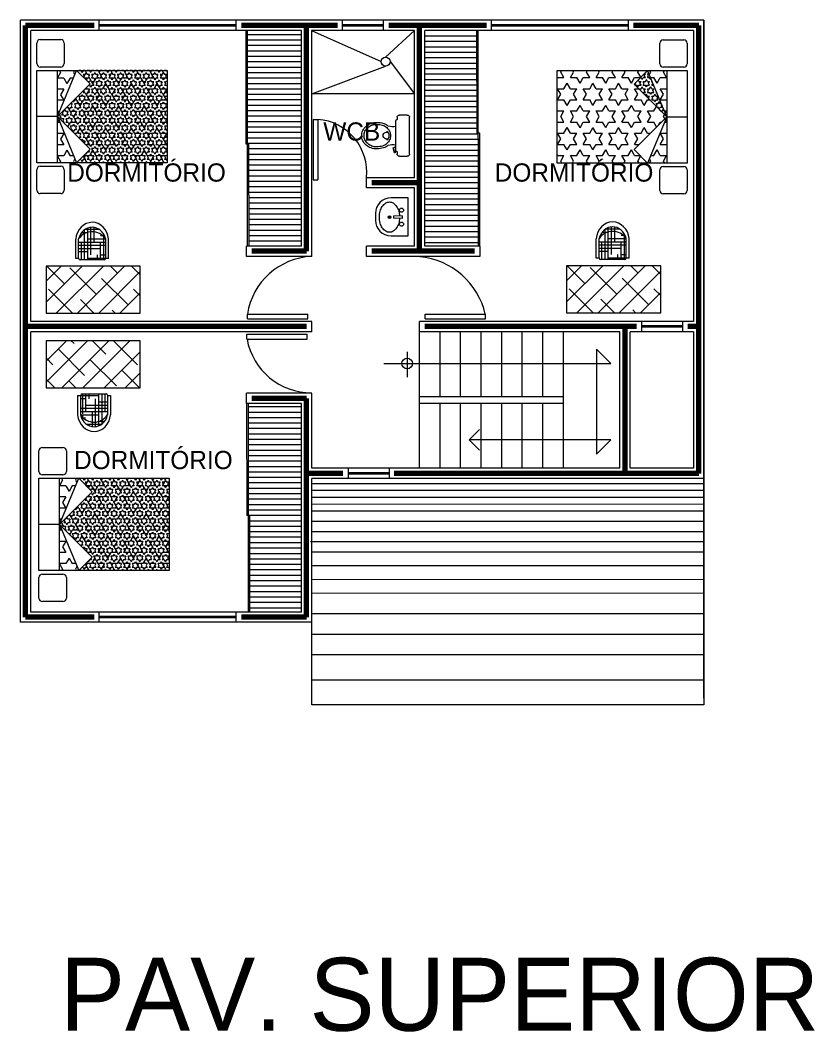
# Model space of a CAD drawing. Header units: millimetres. Extents: x 180.2 to 212.9, y 178.4 to 260.3.
# Drawn here: x 194.99 to 205.88, y 192.98 to 206.85 of the extents above; entities that cross this region are included whole.
import ezdxf

# ---------------------------------------------------------------- set-up
doc = ezdxf.new("R2010")
doc.units = ezdxf.units.MM
for name, color, linetype, lineweight in [('desniveles', 234, 'Continuous', 18), ('ejes', 2, 'Continuous', 100), ('muebles', 6, 'Continuous', 15), ('muros', 1, 'Continuous', 18), ('pisos', 42, 'Continuous', 5), ('puertas', 5, 'Continuous', 15), ('puertas y ventanas', 177, 'Continuous', 15), ('ventanas', 4, 'Continuous', 15)]:
    doc.layers.add(name, color=color, linetype=linetype, lineweight=lineweight)

# ---------------------------------------------------------------- blocks, each defined once
blk = doc.blocks.new('A$C1EAA5CD8')
at = {"layer": 'muebles'}
for p, q in [((0.05, 2.25), (0.35, 2.25)), ((0, 1.9), (0, 2.2)), ((0.4, 2.2), (0.4, 1.9)), ((0, 0.45), (0, 1.8)), ((0, 1.8), (1.9, 1.8)), ((0.35, 1.85), (0.05, 1.85)), ((0.3, 1.125), (0.58, 1.8)), ((0.3, 0.45), (0.3, 1.8)), ((0.58, 1.8), (0.777, 1.602)), ((1.9, 1.8), (1.9, 0.45)), ((0.3, 1.125), (0.777, 1.602)), ((0.3, 1.125), (0, 1.125)), ((0.3, 1.125), (0.58, 0.45)), ((0.3, 1.125), (0.777, 0.648)), ((0.58, 0.45), (0.777, 0.648)), ((1.9, 0.45), (0, 0.45)), ((0, 0.05), (0, 0.35)), ((0.05, 0.4), (0.35, 0.4)), ((0.4, 0.35), (0.4, 0.05)), ((0.35, 0), (0.05, 0))]:
    blk.add_line(p, q, dxfattribs=at)
for centre, start, end in [((0.05, 2.2), 90, 180), ((0.35, 2.2), 0, 90), ((0.05, 1.9), 180, 270), ((0.35, 1.9), 270, 0), ((0.05, 0.35), 90, 180), ((0.35, 0.35), 0, 90), ((0.05, 0.05), 180, 270), ((0.35, 0.05), 270, 0)]:
    blk.add_arc(centre, 0.05, start, end, dxfattribs=at)

msp = doc.modelspace()

# ---------------------------------------------------------------- hatches: boundary and pattern name
at = {"layer": 'muebles'}
h = msp.add_hatch(dxfattribs=at)
h.set_pattern_fill('LINE', color=256, scale=0.023463, angle=180, style=0)
h.set_pattern_definition([(180, (335.78956, 406.292795), (-9e-18, -0.074493437), [])])
h.paths.add_polyline_path([(198.123, 203.746), (198.839, 203.746), (198.838, 206.702), (198.103, 206.702), (198.104, 205.153), (198.122, 205.153)])
h = msp.add_hatch(dxfattribs=at)
h.set_pattern_fill('LINE', color=256, scale=0.023463, style=0)
h.set_pattern_definition([(0, (63.58348, 4.1575), (0, 0.074493437), [])])
h.paths.add_polyline_path([(201.25, 206.705), (200.534, 206.705), (200.535, 203.748), (201.27, 203.748), (201.269, 205.297), (201.251, 205.297)])
at = {"layer": 'muebles', "linetype": 'Continuous'}
h = msp.add_hatch(dxfattribs=at)
h.set_pattern_fill('STARS', color=256, scale=0.234625, angle=180, style=0)
h.set_pattern_definition([(180, (245.03678, 379.9336), (-6e-18, -0.050797803), [0.029328125, -0.029328125]), (240, (245.03678, 379.9336), (0.043992188, -0.025398901), [0.029328125, -0.029328125]), (300, (245.022116, 379.9082), (0.043992188, 0.025398901), [0.029328125, -0.029328125])])
h.paths.add_polyline_path([(197.004, 206.157), (195.765, 206.157), (195.951, 205.971), (195.503, 205.523), (195.951, 205.076), (195.765, 204.89), (197.004, 204.89)])
h = msp.add_hatch(dxfattribs=at)
h.set_pattern_fill('STARS', color=256, scale=0.703875, angle=180, style=0)
h.set_pattern_definition([(180, (245.03678, 379.9336), (-2e-17, -0.15239341), [0.08798437, -0.08798437]), (240, (245.03678, 379.9336), (0.13197656, -0.0761967), [0.08798437, -0.08798437]), (300, (244.99279, 379.8574), (0.13197656, 0.0761967), [0.08798437, -0.08798437])])
h.paths.add_polyline_path([(195.765, 206.157), (195.951, 205.971), (195.503, 205.523), (195.951, 205.076), (195.765, 204.89), (197.004, 204.89), (197.004, 206.157)])
h.paths.add_polyline_path([(195.503, 205.523), (195.503, 204.89), (195.765, 204.89)], flags=16)
h.paths.add_polyline_path([(195.503, 205.523), (195.765, 206.157), (195.503, 206.157)])
h = msp.add_hatch(dxfattribs=at)
h.set_pattern_fill('STARS', color=256, scale=0.703875, style=0)
h.set_pattern_definition([(0, (154.31512, 31.1107), (0, 0.15239341), [0.08798437, -0.08798437]), (60, (154.31512, 31.1107), (-0.13197656, 0.0761967), [0.08798437, -0.08798437]), (120, (154.35911, 31.1869), (-0.13197656, -0.0761967), [0.08798437, -0.08798437])])
h.paths.add_polyline_path([(203.587, 204.887), (203.401, 205.073), (203.849, 205.521), (203.401, 205.969), (203.587, 206.154), (202.347, 206.154), (202.347, 204.887)])
h.paths.add_polyline_path([(203.849, 205.521), (203.849, 206.154), (203.587, 206.154)], flags=16)
h.paths.add_polyline_path([(203.849, 205.521), (203.587, 204.887), (203.849, 204.887)], flags=16)
h = msp.add_hatch(dxfattribs=at)
h.set_pattern_fill('STARS', color=256, scale=0.234625, style=0)
h.set_pattern_definition([(0, (154.31512, 31.1107), (0, 0.050797803), [0.029328125, -0.029328125]), (60, (154.31512, 31.1107), (-0.043992188, 0.025398901), [0.029328125, -0.029328125]), (120, (154.329783, 31.1361), (-0.043992188, -0.025398901), [0.029328125, -0.029328125])])
h.paths.add_polyline_path([(203.587, 206.154), (203.401, 205.969), (203.849, 205.521)])
at = {"layer": 'muebles'}
h = msp.add_hatch(dxfattribs=at)
h.set_pattern_fill('HOUND', color=256, scale=0.703875, style=0)
h.set_pattern_definition([(0, (146.82335, 31.35537), (0.17596875, 0.043992187), [0.703875, -0.3519375]), (90, (146.82335, 31.35537), (-0.043992188, -0.17596875), [0.703875, -0.3519375])])
edge = h.paths.add_edge_path()
edge.add_ellipse((195.978, 203.668), major_axis=(0, -0.278), ratio=0.875, start_angle=130.0756, end_angle=229.9244)
edge.add_line((195.792, 203.847), (195.792, 203.585))
edge.add_ellipse((195.815, 203.585), major_axis=(0, -0.0258), ratio=0.875, start_angle=270, end_angle=360)
edge.add_line((195.815, 203.559), (196.142, 203.559))
edge.add_ellipse((196.142, 203.585), major_axis=(0, -0.0258), ratio=0.875, start_angle=0, end_angle=90)
edge.add_line((196.164, 203.585), (196.164, 203.847))
edge = h.paths.add_edge_path()
edge.add_ellipse((195.978, 203.668), major_axis=(0, -0.278), ratio=0.875, start_angle=130.0756, end_angle=229.9244, ccw=False)
edge.add_ellipse((195.978, 203.789), major_axis=(0, -0.22), ratio=0.875, start_angle=105.249, end_angle=254.751)
h = msp.add_hatch(dxfattribs=at)
h.set_pattern_fill('HOUND', color=256, scale=0.703875, style=0)
h.set_pattern_definition([(0, (153.95435, 31.360098), (0.17596875, 0.043992187), [0.703875, -0.3519375]), (90, (153.95435, 31.360098), (-0.043992188, -0.17596875), [0.703875, -0.3519375])])
edge = h.paths.add_edge_path()
edge.add_ellipse((203.109, 203.673), major_axis=(0, -0.278), ratio=0.875, start_angle=130.0756, end_angle=229.9244)
edge.add_line((202.923, 203.852), (202.923, 203.589))
edge.add_ellipse((202.946, 203.589), major_axis=(0, -0.0258), ratio=0.875, start_angle=270, end_angle=360)
edge.add_line((202.946, 203.564), (203.273, 203.564))
edge.add_ellipse((203.273, 203.589), major_axis=(0, -0.0258), ratio=0.875, start_angle=0, end_angle=90)
edge.add_line((203.295, 203.589), (203.295, 203.852))
edge = h.paths.add_edge_path()
edge.add_ellipse((203.109, 203.673), major_axis=(0, -0.278), ratio=0.875, start_angle=130.0756, end_angle=229.9244, ccw=False)
edge.add_ellipse((203.109, 203.794), major_axis=(0, -0.22), ratio=0.875, start_angle=105.249, end_angle=254.751)
h = msp.add_hatch(dxfattribs=at)
h.set_pattern_fill('HOUND', color=256, scale=0.703875, angle=180, style=0)
h.set_pattern_definition([(180, (245.16044, 373.927086), (-0.17596875, -0.043992187), [0.703875, -0.3519375]), (270, (245.16044, 373.927086), (0.043992188, 0.17596875), [0.703875, -0.3519375])])
edge = h.paths.add_edge_path()
edge.add_ellipse((196.005, 201.614), major_axis=(0, 0.278), ratio=0.875, start_angle=130.0756, end_angle=229.9244)
edge.add_line((196.191, 201.435), (196.191, 201.698))
edge.add_ellipse((196.169, 201.698), major_axis=(0, 0.0258), ratio=0.875, start_angle=270, end_angle=360)
edge.add_line((196.169, 201.724), (195.842, 201.724))
edge.add_ellipse((195.842, 201.698), major_axis=(0, 0.0258), ratio=0.875, start_angle=0, end_angle=90)
edge.add_line((195.819, 201.698), (195.819, 201.435))
edge = h.paths.add_edge_path()
edge.add_ellipse((196.005, 201.614), major_axis=(0, 0.278), ratio=0.875, start_angle=130.0756, end_angle=229.9244, ccw=False)
edge.add_ellipse((196.005, 201.493), major_axis=(0, 0.22), ratio=0.875, start_angle=105.249, end_angle=254.751)
at = {"layer": 'muebles', "linetype": 'Continuous'}
h = msp.add_hatch(dxfattribs=at)
h.set_pattern_fill('STARS', color=256, scale=0.703875, angle=180, style=0)
h.set_pattern_definition([(180, (245.06509, 374.34397), (-2e-17, -0.15239341), [0.08798437, -0.08798437]), (240, (245.06509, 374.34397), (0.13197656, -0.0761967), [0.08798437, -0.08798437]), (300, (245.0211, 374.26777), (0.13197656, 0.0761967), [0.08798437, -0.08798437])])
h.paths.add_polyline_path([(195.794, 200.567), (195.979, 200.382), (195.531, 199.934), (195.979, 199.486), (195.794, 199.3), (197.033, 199.3), (197.033, 200.567)])
h.paths.add_polyline_path([(195.531, 199.934), (195.531, 199.3), (195.794, 199.3)], flags=16)
h.paths.add_polyline_path([(195.531, 199.934), (195.794, 200.567), (195.531, 200.567)])
h = msp.add_hatch(dxfattribs=at)
h.set_pattern_fill('STARS', color=256, scale=0.234625, angle=180, style=0)
h.set_pattern_definition([(180, (245.06509, 374.34397), (-6e-18, -0.050797803), [0.029328125, -0.029328125]), (240, (245.06509, 374.34397), (0.043992188, -0.025398901), [0.029328125, -0.029328125]), (300, (245.05043, 374.31857), (0.043992188, 0.025398901), [0.029328125, -0.029328125])])
h.paths.add_polyline_path([(197.033, 200.567), (195.794, 200.567), (195.979, 200.382), (195.531, 199.934), (195.979, 199.486), (195.794, 199.3), (197.033, 199.3)])

# ---------------------------------------------------------------- linework, layer by layer
at = {"layer": 'desniveles'}
for p, q in [((200.464, 200.703), (200.464, 202.575)), ((200.745, 201.684), (200.745, 202.575)), ((201.027, 201.684), (201.027, 202.575)), ((201.308, 201.684), (201.308, 202.575)), ((201.59, 201.684), (201.59, 202.575)), ((201.871, 201.684), (201.871, 202.575)), ((202.153, 201.684), (202.153, 202.575)), ((202.435, 201.59), (202.435, 202.575)), ((202.435, 201.684), (200.464, 201.684)), ((202.435, 201.59), (200.464, 201.59)), ((200.745, 200.703), (200.745, 201.59)), ((201.027, 200.703), (201.027, 201.59)), ((201.308, 200.703), (201.308, 201.59)), ((201.59, 200.703), (201.59, 201.59)), ((201.871, 200.703), (201.871, 201.59)), ((202.153, 200.703), (202.153, 201.59)), ((202.435, 200.703), (202.435, 201.59))]:
    msp.add_line(p, q, dxfattribs=at)
at = {"layer": 'ejes'}
for p, q in [((195.067, 198.662), (195.067, 206.775)), ((196.006, 206.775), (195.067, 206.775)), ((199.338, 206.775), (198.024, 206.775)), ((198.915, 203.678), (198.915, 206.775)), ((199.338, 206.775), (198.915, 206.775)), ((201.379, 206.775), (200.041, 206.775)), ((201.379, 206.775), (200.041, 206.775)), ((200.464, 203.678), (200.464, 206.775)), ((204.288, 206.775), (203.397, 206.775)), ((204.288, 206.775), (203.397, 206.775)), ((204.288, 200.632), (204.288, 206.775)), ((200.464, 204.616), (199.808, 204.616)), ((198.915, 203.678), (198.164, 203.678)), ((201.218, 203.678), (199.808, 203.678)), ((198.915, 202.646), (195.067, 202.646)), ((203.434, 202.646), (200.534, 202.646)), ((203.279, 200.632), (203.279, 202.646)), ((204.288, 202.646), (204.138, 202.646)), ((198.915, 201.66), (198.164, 201.66)), ((198.915, 199.694), (198.915, 201.66)), ((199.414, 200.632), (198.915, 200.632)), ((204.138, 200.632), (200.118, 200.632)), ((204.288, 200.632), (204.138, 200.632)), ((198.915, 198.662), (198.915, 199.694)), ((196.006, 198.662), (195.067, 198.662)), ((198.915, 198.662), (198.024, 198.662))]:
    msp.add_line(p, q, dxfattribs=at)
at = {"layer": 'muebles'}
for p, q in [((198.084, 206.705), (198.085, 205.153)), ((198.103, 206.705), (198.104, 203.748)), ((201.251, 205.297), (201.25, 206.705)), ((201.27, 203.748), (201.269, 206.705)), ((200.157, 205.517), (200.157, 205.484)), ((200.295, 205.545), (200.189, 205.545)), ((200.328, 205.01), (200.328, 205.517)), ((200.157, 205.484), (200.136, 205.467)), ((200.136, 205.467), (200.136, 205.06)), ((201.288, 205.297), (201.251, 205.297)), ((201.289, 203.748), (201.288, 205.297)), ((198.085, 205.153), (198.122, 205.153)), ((198.122, 205.153), (198.123, 203.748)), ((200.104, 205.094), (200.128, 205.111)), ((200.12, 205.028), (200.104, 205.094)), ((200.128, 205.111), (200.128, 205.028)), ((200.128, 205.028), (200.12, 205.028)), ((200.136, 205.06), (200.157, 205.043)), ((200.157, 205.043), (200.157, 205.01)), ((200.189, 204.982), (200.295, 204.982)), ((200.308, 204.411), (200.073, 204.411)), ((200.308, 203.889), (200.308, 204.411)), ((199.859, 204.194), (199.859, 204.1)), ((200.224, 204.165), (200.107, 204.161)), ((200.224, 204.127), (200.107, 204.131)), ((200.108, 204.161), (200.108, 204.131)), ((200.224, 204.165), (200.224, 204.127)), ((195.753, 203.579), (195.753, 203.844)), ((195.792, 203.585), (195.792, 203.847)), ((196.164, 203.585), (196.164, 203.847)), ((196.204, 203.579), (196.204, 203.847)), ((200.073, 203.889), (200.308, 203.889)), ((202.884, 203.584), (202.884, 203.849)), ((202.923, 203.589), (202.923, 203.852)), ((203.295, 203.589), (203.295, 203.852)), ((203.335, 203.584), (203.335, 203.852)), ((195.793, 203.579), (195.753, 203.579)), ((196.142, 203.559), (195.815, 203.559)), ((196.204, 203.579), (196.164, 203.579)), ((202.924, 203.584), (202.884, 203.584)), ((203.273, 203.564), (202.946, 203.564)), ((203.335, 203.584), (203.295, 203.584)), ((196.637, 203.476), (195.347, 203.476)), ((195.347, 203.476), (195.347, 202.83)), ((196.637, 202.83), (196.637, 203.476)), ((203.768, 203.48), (202.478, 203.48)), ((202.478, 203.48), (202.478, 202.835)), ((203.768, 202.835), (203.768, 203.48)), ((195.347, 202.83), (196.637, 202.83)), ((202.478, 202.835), (203.768, 202.835)), ((196.637, 202.452), (195.347, 202.452)), ((195.347, 202.452), (195.347, 201.807)), ((196.637, 201.807), (196.637, 202.452)), ((195.347, 201.807), (196.637, 201.807)), ((195.78, 201.703), (195.819, 201.703)), ((195.78, 201.703), (195.78, 201.435)), ((195.819, 201.698), (195.819, 201.435)), ((195.842, 201.724), (196.169, 201.724)), ((196.191, 201.703), (196.231, 201.703)), ((196.191, 201.698), (196.191, 201.435)), ((196.231, 201.703), (196.231, 201.438)), ((198.095, 201.59), (198.096, 200.055)), ((198.114, 201.59), (198.115, 198.732)), ((198.851, 201.545), (198.114, 201.545)), ((198.851, 201.47), (198.114, 201.47)), ((198.851, 201.396), (198.114, 201.396)), ((198.851, 201.321), (198.114, 201.321)), ((198.851, 201.247), (198.114, 201.247)), ((198.851, 201.172), (198.114, 201.172)), ((198.851, 201.098), (198.114, 201.098)), ((198.851, 201.023), (198.114, 201.023)), ((198.851, 200.949), (198.114, 200.949)), ((198.851, 200.874), (198.114, 200.874)), ((198.851, 200.8), (198.114, 200.8)), ((198.851, 200.725), (198.114, 200.725)), ((198.851, 200.651), (198.114, 200.651)), ((198.851, 200.576), (198.114, 200.576)), ((198.851, 200.502), (198.114, 200.502)), ((198.851, 200.427), (198.114, 200.427)), ((198.852, 200.353), (198.114, 200.353)), ((198.852, 200.278), (198.114, 200.278)), ((198.852, 200.204), (198.114, 200.204)), ((198.852, 200.129), (198.114, 200.129)), ((198.852, 200.055), (198.096, 200.055)), ((198.133, 200.055), (198.134, 198.732)), ((198.852, 199.98), (198.133, 199.98)), ((198.852, 199.906), (198.136, 199.906)), ((198.852, 199.831), (198.136, 199.831)), ((198.852, 199.757), (198.136, 199.757)), ((198.852, 199.682), (198.136, 199.682)), ((198.852, 199.608), (198.136, 199.608)), ((198.852, 199.533), (198.136, 199.533)), ((198.852, 199.459), (198.136, 199.459)), ((198.852, 199.384), (198.136, 199.384)), ((198.852, 199.31), (198.136, 199.31)), ((198.852, 199.235), (198.136, 199.235)), ((198.852, 199.161), (198.136, 199.161)), ((198.852, 199.086), (198.136, 199.086)), ((198.852, 199.012), (198.136, 199.012)), ((198.852, 198.937), (198.136, 198.937)), ((198.852, 198.863), (198.136, 198.863)), ((198.852, 198.788), (198.136, 198.788))]:
    msp.add_line(p, q, dxfattribs=at)
at = {"layer": 'muebles', "linetype": 'Continuous'}
for p, q in [((195.347, 203.27), (195.552, 203.476)), ((195.347, 202.98), (195.842, 203.476)), ((195.599, 203.233), (195.357, 203.476)), ((195.487, 202.83), (196.132, 203.476)), ((196.035, 203.088), (195.672, 203.451)), ((195.778, 202.83), (196.423, 203.476)), ((196.325, 203.378), (196.228, 203.476)), ((196.637, 203.357), (196.518, 203.476)), ((202.478, 202.985), (202.973, 203.48)), ((202.478, 203.275), (202.683, 203.48)), ((202.73, 203.238), (202.488, 203.48)), ((202.618, 202.835), (203.263, 203.48)), ((203.166, 203.092), (202.803, 203.455)), ((202.909, 202.835), (203.554, 203.48)), ((203.456, 203.383), (203.359, 203.48)), ((203.768, 203.361), (203.649, 203.48)), ((196.068, 202.83), (196.637, 203.399)), ((196.47, 202.943), (196.107, 203.305)), ((203.199, 202.835), (203.768, 203.404)), ((203.601, 202.947), (203.238, 203.31)), ((195.711, 202.83), (195.382, 203.16)), ((196.637, 203.066), (196.543, 203.16)), ((202.842, 202.835), (202.513, 203.165)), ((203.768, 203.071), (203.674, 203.165)), ((196.002, 202.83), (195.817, 203.015)), ((196.358, 202.83), (196.637, 203.109)), ((203.133, 202.835), (202.948, 203.02)), ((203.489, 202.835), (203.768, 203.114)), ((196.292, 202.83), (196.253, 202.87)), ((203.423, 202.835), (203.384, 202.875)), ((195.625, 202.452), (195.347, 202.173)), ((195.916, 202.452), (195.347, 201.883)), ((196.206, 202.452), (195.561, 201.807)), ((195.692, 202.452), (195.731, 202.412)), ((196.496, 202.452), (195.851, 201.807)), ((195.982, 202.452), (196.167, 202.267)), ((196.272, 202.452), (196.602, 202.122)), ((195.513, 202.34), (195.876, 201.977)), ((195.347, 202.216), (195.441, 202.122)), ((195.949, 202.195), (196.312, 201.832)), ((196.637, 202.302), (196.142, 201.807)), ((196.384, 202.05), (196.627, 201.807)), ((195.347, 201.926), (195.466, 201.807)), ((195.659, 201.904), (195.756, 201.807)), ((196.637, 202.012), (196.432, 201.807))]:
    msp.add_line(p, q, dxfattribs=at)
at = {"layer": 'muebles'}
for points in [[(200.052, 203.938, -0.140224), (200.002, 203.953, -0.107128), (199.954, 203.999, -0.079661), (199.925, 204.064, -0.067271), (199.913, 204.146, -0.067271), (199.925, 204.229, -0.079661), (199.954, 204.293, -0.107128), (200.002, 204.34, -0.140224), (200.052, 204.354, -0.140224), (200.101, 204.34, -0.107128), (200.149, 204.293, -0.079661), (200.179, 204.229, -0.05296), (200.189, 204.164, -0.067271)], [(200.189, 204.129, -0.05296), (200.179, 204.064, -0.079661), (200.149, 203.999, -0.107128), (200.101, 203.953, -0.140224), (200.052, 203.938, -0.140224)]]:
    msp.add_lwpolyline(points, format="xyb", dxfattribs=at)
for centre, radius in [((200.216, 204.242), 0.028), ((200.052, 204.146), 0.0189), ((200.05, 204.146), 0.0113), ((200.216, 204.05), 0.028)]:
    msp.add_circle(centre, radius, dxfattribs=at)
for centre, start, end in [((200.073, 204.197), 90, 180), ((200.073, 204.104), 180, 270)]:
    msp.add_arc(centre, 0.214, start, end, dxfattribs=at)
at = {"layer": 'muebles', "extrusion": (0, 0, -1)}
for centre, major_axis, start_param, end_param in [((200.189, 205.517), (-0.0328, 0), 0, 1.570796), ((200.295, 205.517), (-0.0328, 0), 1.570796, 3.141593), ((199.883, 205.265), (0.212, 0), 3.525743, 3.915027), ((199.883, 205.265), (0.18, 0), 3.525743, 3.915027), ((199.88, 205.268), (-0.208, 0), 0.773434, 1.169418), ((199.88, 205.268), (0.176, 0), 3.915027, 4.31101), ((199.878, 205.271), (0.203, 0), 4.31101, 4.711864), ((199.878, 205.271), (-0.171, 0), 1.169418, 1.570271), ((199.878, 205.212), (-0.272, 0), 1.569898, 1.915828), ((199.878, 205.211), (0.241, 0), 4.71145, 5.04871), ((199.889, 205.268), (-0.176, 0), 1.971125, 2.367109), ((199.889, 205.268), (0.208, 0), -1.170467, -0.794259), ((199.886, 205.265), (-0.18, 0), 2.367109, 2.756393), ((200.1, 205.536), (0.177, 0), 1.364085, 1.944346), ((199.888, 205.263), (0.217, 0), 3.141068, 3.525743), ((199.888, 205.263), (-0.217, 0), -0.3852, -0.000525), ((199.888, 205.263), (0.185, 0), 3.141068, 3.525743), ((199.888, 205.263), (-0.185, 0), -0.3852, -0.000525), ((200.02, 205.264), (0.0567, 0), 1.411596, 4.87159), ((199.917, 205.256), (-0.129, 0), 2.450467, 2.711385), ((199.917, 205.271), (-0.129, 0), 3.5718, 3.832719), ((199.937, 205.264), (0.107, 0), -0.430207, 0), ((199.937, 205.264), (-0.107, 0), 3.141593, 3.5718), ((199.882, 205.263), (0.185, 0), -0.3852, -0.000525), ((199.882, 205.263), (0.185, 0), -0.000525, 0.38415), ((199.883, 205.262), (-0.212, 0), -0.774484, -0.3852), ((199.883, 205.262), (0.18, 0), 2.367109, 2.756393), ((199.88, 205.259), (0.208, 0), 1.971125, 2.367109), ((199.88, 205.259), (0.176, 0), 1.971125, 2.367109), ((199.878, 205.255), (-0.203, 0), 4.711864, 5.112718), ((199.878, 205.255), (-0.171, 0), 4.711864, 5.112718), ((199.878, 205.316), (0.241, 0), 1.233588, 1.570858), ((199.878, 205.315), (0.272, 0), 1.224856, 1.570795), ((199.889, 205.259), (-0.176, 0), 3.915027, 4.31101), ((199.889, 205.259), (-0.208, 0), 3.933521, 4.31101), ((199.886, 205.262), (-0.18, 0), 3.525743, 3.915027), ((200.1, 204.991), (-0.177, 0), 1.197247, 1.777507), ((200.189, 205.01), (0.0328, 0), 1.570796, 3.141593), ((200.295, 205.01), (-0.0328, 0), 3.141593, 4.712389)]:
    msp.add_ellipse(centre, major_axis=major_axis, ratio=0.857143, start_param=start_param, end_param=end_param, dxfattribs=at)
at = {"layer": 'muebles'}
for centre, major_axis, start_param, end_param in [((195.979, 203.815), (0, -0.26), 1.693833, 4.600285), ((195.978, 203.789), (0, -0.22), 1.836941, 4.446244), ((203.11, 203.82), (0, -0.26), 1.693833, 4.600285), ((203.109, 203.794), (0, -0.22), 1.836941, 4.446244), ((195.978, 203.668), (0, -0.278), 2.270248, 4.012938), ((203.109, 203.673), (0, -0.278), 2.270248, 4.012938), ((195.815, 203.585), (0, -0.0258), 4.712389, 6.283185), ((196.142, 203.585), (0, -0.0258), 0, 1.570796), ((202.946, 203.589), (0, -0.0258), 4.712389, 6.283185), ((203.273, 203.589), (0, -0.0258), 0, 1.570796), ((195.842, 201.698), (0, 0.0258), 0, 1.570796), ((196.169, 201.698), (0, 0.0258), 4.712389, 6.283185), ((196.005, 201.467), (0, 0.26), 1.693833, 4.600285), ((196.005, 201.493), (0, 0.22), 1.836941, 4.446244), ((196.005, 201.614), (0, 0.278), 2.270248, 4.012938)]:
    msp.add_ellipse(centre, major_axis=major_axis, ratio=0.875, start_param=start_param, end_param=end_param, dxfattribs=at)
at = {"layer": 'muros'}
for p, q in [((194.997, 198.593), (194.997, 206.845)), ((200.393, 206.845), (194.997, 206.845)), ((196.076, 206.705), (196.076, 206.845)), ((197.953, 206.705), (197.953, 206.845)), ((199.408, 206.705), (199.408, 206.845)), ((199.971, 206.705), (199.971, 206.845)), ((204.358, 206.845), (200.367, 206.845)), ((201.449, 206.705), (201.449, 206.845)), ((203.326, 206.705), (203.326, 206.845)), ((204.358, 206.845), (204.358, 197.459)), ((204.358, 197.553), (204.358, 206.845)), ((204.358, 197.553), (204.358, 206.845)), ((204.358, 197.553), (204.358, 206.845)), ((194.997, 206.705), (194.996, 206.705)), ((195.138, 202.716), (195.138, 206.705)), ((198.845, 206.705), (195.138, 206.705)), ((198.845, 204.781), (198.845, 206.705)), ((200.393, 206.705), (198.985, 206.705)), ((198.986, 203.608), (198.986, 206.705)), ((200.393, 204.687), (200.393, 206.705)), ((204.218, 206.705), (200.534, 206.705)), ((200.535, 203.748), (200.534, 206.705)), ((204.218, 206.705), (204.218, 202.716)), ((198.845, 203.748), (198.845, 204.781)), ((199.737, 204.546), (199.737, 204.687)), ((200.393, 204.687), (199.737, 204.687)), ((199.808, 204.687), (199.808, 204.687)), ((200.393, 204.546), (199.737, 204.546)), ((200.393, 203.748), (200.393, 204.546)), ((198.845, 203.748), (198.094, 203.748)), ((198.094, 203.608), (198.094, 203.748)), ((198.987, 203.748), (198.986, 203.748)), ((199.738, 203.608), (199.738, 203.748)), ((200.393, 203.748), (199.738, 203.748)), ((199.808, 203.748), (199.808, 203.748)), ((199.808, 203.748), (199.808, 203.748)), ((201.289, 203.748), (200.535, 203.748)), ((201.289, 203.748), (201.289, 203.608)), ((198.986, 203.608), (198.094, 203.608)), ((201.289, 203.608), (199.738, 203.608)), ((198.986, 202.716), (195.138, 202.716)), ((198.986, 202.575), (198.986, 202.716)), ((204.218, 202.716), (200.464, 202.716)), ((200.464, 202.575), (200.464, 202.716)), ((203.504, 202.716), (203.504, 202.575)), ((204.068, 202.716), (204.068, 202.575)), ((198.986, 202.575), (195.138, 202.575)), ((195.138, 198.732), (195.138, 202.575)), ((198.989, 202.575), (198.986, 202.575)), ((203.209, 202.575), (200.464, 202.575)), ((203.209, 200.703), (203.209, 202.575)), ((204.218, 202.575), (203.35, 202.575)), ((203.35, 200.703), (203.35, 202.575)), ((204.218, 202.575), (204.218, 200.703)), ((198.986, 201.731), (198.094, 201.731)), ((198.094, 201.59), (198.094, 201.731)), ((198.986, 200.703), (198.986, 201.731)), ((198.845, 201.59), (198.094, 201.59)), ((198.845, 198.732), (198.845, 201.59)), ((203.209, 200.703), (198.986, 200.703)), ((199.484, 200.703), (199.484, 200.562)), ((200.047, 200.703), (200.047, 200.562)), ((204.218, 200.703), (203.35, 200.703)), ((204.358, 200.562), (198.986, 200.562)), ((198.986, 197.459), (198.986, 200.562)), ((204.358, 200.491), (198.986, 200.49)), ((204.358, 200.398), (198.986, 200.397)), ((204.358, 200.304), (198.986, 200.303)), ((204.358, 200.21), (198.986, 200.209)), ((204.358, 200.116), (198.986, 200.115)), ((204.358, 199.975), (198.986, 199.974)), ((204.358, 199.834), (198.986, 199.833)), ((204.358, 199.694), (198.968, 199.693)), ((204.358, 199.553), (198.986, 199.552)), ((204.358, 199.365), (198.986, 199.364)), ((204.358, 199.178), (198.986, 199.176)), ((204.358, 198.99), (198.986, 198.989)), ((198.845, 198.732), (195.138, 198.732)), ((196.076, 198.593), (196.076, 198.732)), ((197.953, 198.593), (197.953, 198.732)), ((204.358, 198.708), (198.986, 198.707)), ((198.987, 198.593), (194.994, 198.593)), ((204.358, 198.427), (198.986, 198.426)), ((204.358, 198.145), (198.986, 198.144)), ((204.358, 197.798), (198.986, 197.797)), ((204.358, 197.459), (198.986, 197.459))]:
    msp.add_line(p, q, dxfattribs=at)
at = {"layer": 'pisos'}
for p, q in [((198.985, 206.705), (199.936, 206.279)), ((199.998, 206.341), (200.393, 206.705)), ((198.986, 205.836), (199.998, 206.217)), ((200.06, 206.279), (200.393, 205.836)), ((200.395, 205.836), (198.986, 205.836))]:
    msp.add_line(p, q, dxfattribs=at)
msp.add_circle((199.998, 206.279), 0.0621, dxfattribs=at)
at = {"layer": 'puertas', "linetype": 'Continuous', "lineweight": 18}
for p, q in [((202.888, 202.338), (202.888, 200.896)), ((203.086, 202.14), (202.888, 202.338)), ((200.294, 202.301), (200.294, 201.952)), ((199.973, 202.14), (203.086, 202.14)), ((201.143, 201.094), (201.284, 201.234)), ((203.086, 201.094), (201.143, 201.094)), ((201.143, 201.094), (201.284, 200.952)), ((202.888, 200.896), (203.086, 201.094))]:
    msp.add_line(p, q, dxfattribs=at)
msp.add_circle((200.294, 202.14), 0.0737, dxfattribs=at)
at = {"layer": 'puertas y ventanas'}
for p, q in [((199.006, 205.483), (199.006, 204.657)), ((199.006, 205.483), (199.071, 205.483)), ((199.071, 205.483), (199.071, 204.657)), ((199.006, 204.657), (199.071, 204.657)), ((198.106, 202.817), (198.932, 202.817)), ((198.106, 202.751), (198.106, 202.817)), ((198.106, 202.751), (198.932, 202.751)), ((198.932, 202.751), (198.932, 202.817)), ((200.541, 202.751), (200.541, 202.817)), ((200.541, 202.817), (201.367, 202.817)), ((200.541, 202.751), (201.367, 202.751)), ((201.367, 202.751), (201.367, 202.817)), ((198.099, 202.54), (198.925, 202.54)), ((198.099, 202.474), (198.099, 202.54)), ((198.099, 202.474), (198.925, 202.474)), ((198.925, 202.474), (198.925, 202.54))]:
    msp.add_line(p, q, dxfattribs=at)
for centre, radius, start, end in [((199.015, 204.764), 0.725, 353.9886, 85.4916), ((199.026, 202.678), 0.93, 92.4902, 171.4852), ((200.368, 202.587), 1.022, 12.9835, 84.4654), ((198.98, 202.633), 0.894, 190.2121, 270.4476)]:
    msp.add_arc(centre, radius, start, end, dxfattribs=at)
at = {"layer": 'ventanas'}
for p, q in [((197.953, 206.784), (196.076, 206.784)), ((197.953, 206.766), (196.076, 206.766)), ((199.971, 206.784), (199.408, 206.784)), ((199.971, 206.766), (199.408, 206.766)), ((203.326, 206.784), (201.449, 206.784)), ((203.326, 206.766), (201.449, 206.766)), ((204.068, 202.655), (203.504, 202.655)), ((204.068, 202.636), (203.504, 202.636)), ((200.047, 200.642), (199.484, 200.642)), ((200.047, 200.623), (199.484, 200.623)), ((197.953, 198.671), (196.076, 198.671)), ((197.953, 198.652), (196.076, 198.652))]:
    msp.add_line(p, q, dxfattribs=at)

# ---------------------------------------------------------------- block references
at = {"layer": 'muebles', "xscale": 0.9385000000000048, "yscale": 0.9385000000000048, "zscale": 0.9384999999999999}
for p in [(195.221, 204.468), (195.25, 198.878)]:
    msp.add_blockref('A$C1EAA5CD8', p, dxfattribs=at)
at = {"layer": 'muebles', "xscale": 0.9385000000000048, "yscale": 0.9385000000000048, "zscale": 0.9384999999999999, "rotation": 180}
msp.add_blockref('A$C1EAA5CD8', (204.131, 206.577), dxfattribs=at)

# ---------------------------------------------------------------- texts
for s, height, p in [('WCB', 0.25, (199.145, 205.195)), ('DORMITÓRIO', 0.25, (195.637, 204.633)), ('DORMITÓRIO', 0.25, (201.494, 204.633)), ('DORMITÓRIO', 0.25, (195.731, 200.692)), ('PAV. SUPERIOR', 1, (195.537, 192.993))]:
    msp.add_text(s, height=height).set_placement(p)

doc.saveas('drawing.dxf')
